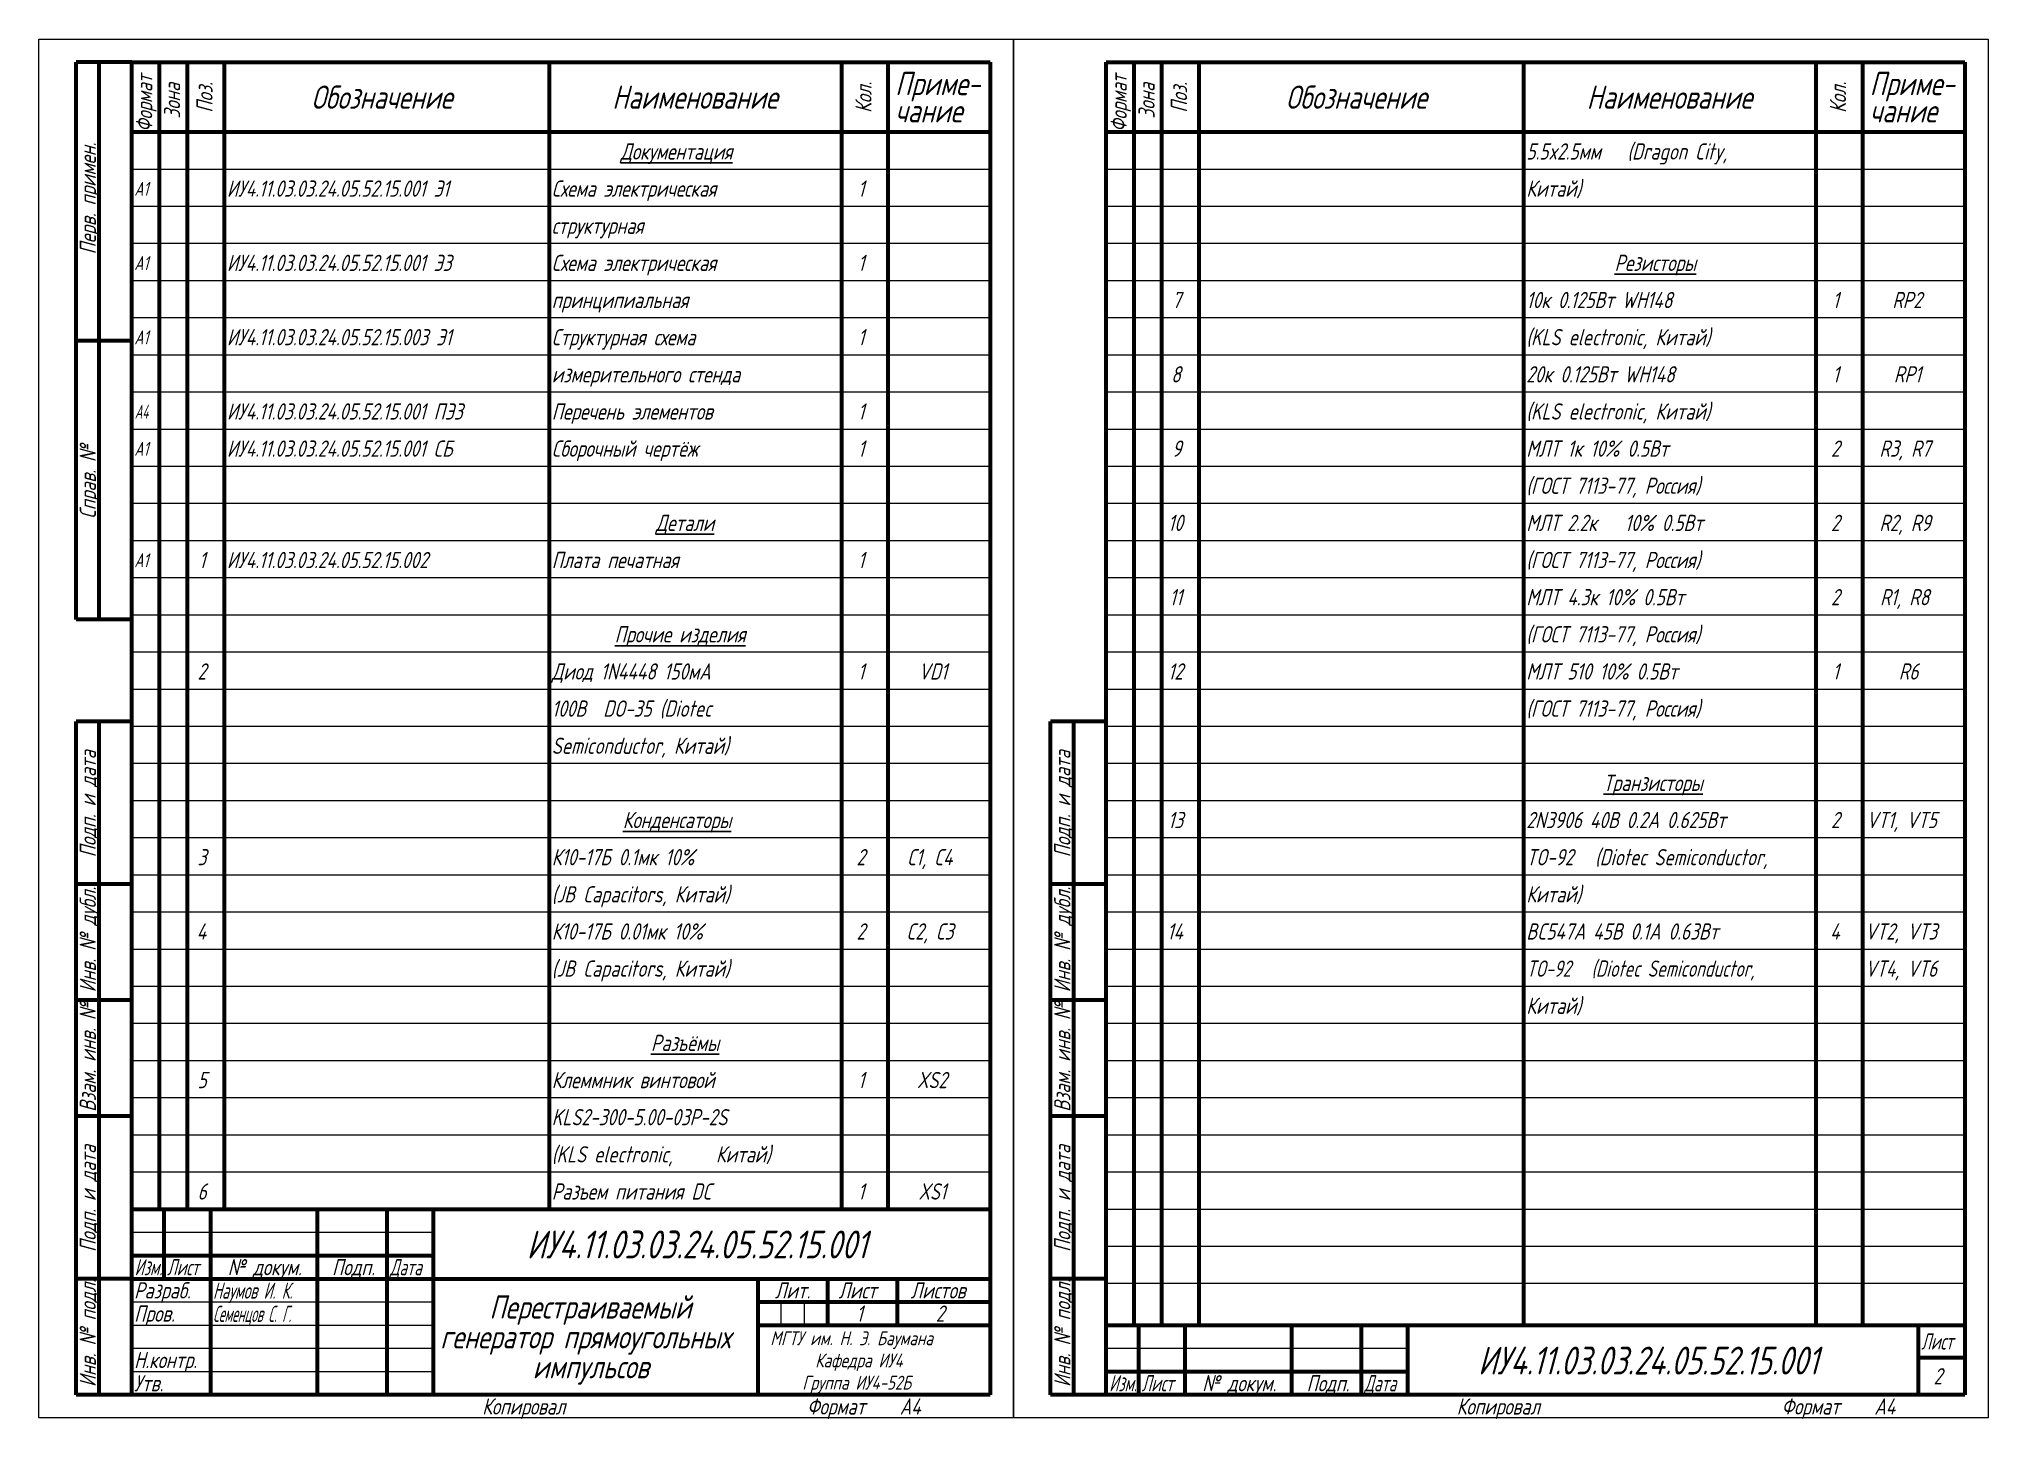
# Model space of a CAD drawing. Header units: millimetres. Extents: x 0 to 420, y 0 to 297.
import ezdxf

# ---------------------------------------------------------------- set-up
doc = ezdxf.new("R2010")
doc.units = ezdxf.units.MM
doc.linetypes.add('K5LT_BASIC', pattern=[0])
doc.linetypes.add('K5LT_THIN', pattern=[0])
doc.styles.add('KTEXTSTYLE', font='GOST_AU.SHX', dxfattribs={"width": 0.96, "height": 5})

# ---------------------------------------------------------------- blocks, each defined once
blk = doc.blocks.new('U0')
at = {"color": 7, "linetype": 'K5LT_THIN', "lineweight": 18, "true_color": 0xffffff}
for p, q in [((0, 0), (0, 297)), ((0, 297), (210, 297)), ((210, 297), (210, 0)), ((20, 269), (205, 269)), ((20, 261), (205, 261)), ((20, 253), (205, 253)), ((20, 245), (205, 245)), ((20, 237), (205, 237)), ((20, 229), (205, 229)), ((20, 221), (205, 221)), ((20, 213), (205, 213)), ((20, 205), (205, 205)), ((20, 197), (205, 197)), ((20, 189), (205, 189)), ((20, 181), (205, 181)), ((20, 173), (205, 173)), ((20, 165), (205, 165)), ((20, 157), (205, 157)), ((20, 149), (205, 149)), ((20, 141), (205, 141)), ((20, 133), (205, 133)), ((20, 125), (205, 125)), ((20, 117), (205, 117)), ((20, 109), (205, 109)), ((20, 101), (205, 101)), ((20, 93), (205, 93)), ((20, 85), (205, 85)), ((20, 77), (205, 77)), ((20, 69), (205, 69)), ((20, 61), (205, 61)), ((20, 53), (205, 53)), ((20, 40), (85, 40)), ((20, 25), (37, 25)), ((37, 25), (60, 25)), ((60, 25), (75, 25)), ((75, 25), (85, 25)), ((159.96, 20), (159.96, 25)), ((164.98, 20), (164.98, 25)), ((20, 20), (37, 20)), ((37, 20), (60, 20)), ((60, 20), (75, 20)), ((75, 20), (85, 20)), ((20, 15), (85, 15)), ((20, 10), (85, 10)), ((210, 0), (0, 0))]:
    blk.add_line(p, q, dxfattribs=at)
at = {"color": 143, "linetype": 'K5LT_BASIC', "lineweight": 60, "true_color": 0x33acca}
for p, q in [((8, 172), (8, 292)), ((20, 292), (8, 292)), ((13, 172), (13, 292)), ((20, 5), (20, 292)), ((20, 292), (205, 292)), ((26, 45), (26, 292)), ((32, 45), (32, 292)), ((40, 45), (40, 292)), ((110, 45), (110, 292)), ((173, 45), (173, 292)), ((183, 45), (183, 292)), ((205, 292), (205, 5)), ((20, 277), (205, 277)), ((20, 232), (8, 232)), ((20, 172), (8, 172)), ((8, 5), (8, 150)), ((20, 150), (8, 150)), ((13, 5), (13, 150)), ((20, 115), (8, 115)), ((20, 90), (8, 90)), ((20, 65), (8, 65)), ((20, 45), (205, 45)), ((20, 5), (20, 45)), ((27, 30), (27, 45)), ((37, 20), (37, 45)), ((60, 20), (60, 45)), ((75, 20), (75, 45)), ((85, 5), (85, 45)), ((20, 35), (27, 35)), ((27, 35), (37, 35)), ((37, 35), (60, 35)), ((60, 35), (75, 35)), ((75, 35), (85, 35)), ((20, 30), (8, 30)), ((20, 30), (27, 30)), ((27, 30), (37, 30)), ((37, 30), (60, 30)), ((60, 30), (75, 30)), ((75, 30), (85, 30)), ((85, 30), (205, 30)), ((155, 5), (155, 30)), ((170, 20), (170, 30)), ((185, 20), (185, 30)), ((155, 25), (170, 25)), ((170, 25), (205, 25)), ((37, 5), (37, 20)), ((60, 5), (60, 20)), ((75, 5), (75, 20)), ((155, 20), (159.96, 20)), ((159.96, 20), (164.98, 20)), ((164.98, 20), (170, 20)), ((170, 20), (185, 20)), ((185, 20), (205, 20)), ((20, 5), (8, 5)), ((205, 5), (20, 5))]:
    blk.add_line(p, q, dxfattribs=at)
at = {"color": 7, "char_height": 3.5, "attachment_point": 1, "rotation": 90, "style": 'KTEXTSTYLE'}
for s, insert in [('\\H3.5;\\W0.965;\\Q15;\\Q15;\\W0.946;Формат', (20.92, 277)), ('\\H3.5;\\W0.965;\\Q15;\\Q15;Зона', (26.92, 279.85)), ('\\H3.5;\\W0.965;\\Q15;\\Q15;Поз.', (33.92, 281.12)), ('\\H3.5;\\W0.965;\\Q15;\\Q15;Кол.', (175.92, 281.07)), ('\\H3.5;\\W0.965;\\Q15;\\Q15;Перв. примен.', (8.77, 250.61)), ('\\H3.5;\\W0.965;\\Q15;\\Q15;Справ. №', (8.77, 193.68)), ('\\H3.5;\\W0.965;\\Q15;\\Q15;Подп. и дата', (8.77, 120.75)), ('\\H3.5;\\W0.965;\\Q15;\\Q15;Инв. № дубл.', (8.77, 91.67)), ('\\H3.5;\\W0.965;\\Q15;\\Q15;Взам. инв. №', (8.77, 65.94)), ('\\H3.5;\\W0.965;\\Q15;\\Q15;Подп. и дата', (8.77, 35.75)), ('\\H3.5;\\W0.965;\\Q15;\\Q15;Инв. № подл.', (8.77, 6.67))]:
    blk.add_mtext(s, dxfattribs=dict(at, insert=insert))
at = {"color": 7, "attachment_point": 1, "style": 'KTEXTSTYLE'}
for s, insert, char_height in [('\\H3.5;\\W0.965;\\Q15;\\Q15;\\H5.00;Приме-', (184.5, 289.9), 5), ('\\H3.5;\\W0.965;\\Q15;\\Q15;\\H5.00;Обозначение', (58.68, 286.97), 5), ('\\H3.5;\\W0.965;\\Q15;\\Q15;\\H5.00;Наименование', (123.52, 286.97), 5), ('\\H3.5;\\W0.965;\\Q15;\\Q15;\\H5.00;чание', (184.5, 284.03), 5), ('\\H3.5;\\W0.965;\\Q15;\\L\\Q15;Документация', (125.31, 274.53), 3.5), ('\\H3.5;\\W0.965;\\Q15;\\Q15;\\W0.893;\\H3.00;А1', (20.54, 266.24), 3), ('\\H3.5;\\W0.965;\\Q15;\\Q15;ИУ4.11.03.03.24.05.52.15.001 Э1 ', (40.5, 266.53), 3.5), ('\\H3.5;\\W0.965;\\Q15;\\Q15;Схема электрическая', (110.5, 266.53), 3.5), ('\\H3.5;\\W0.965;\\Q15;\\Q15;1', (176.48, 266.53), 3.5), ('\\H3.5;\\W0.965;\\Q15;\\Q15;структурная', (110.5, 258.53), 3.5), ('\\H3.5;\\W0.965;\\Q15;\\Q15;\\W0.893;\\H3.00;А1', (20.54, 250.24), 3), ('\\H3.5;\\W0.965;\\Q15;\\Q15;ИУ4.11.03.03.24.05.52.15.001 Э3 ', (40.5, 250.53), 3.5), ('\\H3.5;\\W0.965;\\Q15;\\Q15;Схема электрическая', (110.5, 250.53), 3.5), ('\\H3.5;\\W0.965;\\Q15;\\Q15;1', (176.48, 250.53), 3.5), ('\\H3.5;\\W0.965;\\Q15;\\Q15;принципиальная', (110.5, 242.53), 3.5), ('\\H3.5;\\W0.965;\\Q15;\\Q15;\\W0.893;\\H3.00;А1', (20.54, 234.24), 3), ('\\H3.5;\\W0.965;\\Q15;\\Q15;ИУ4.11.03.03.24.05.52.15.003 Э1  ', (40.5, 234.53), 3.5), ('\\H3.5;\\W0.965;\\Q15;\\Q15;Структурная схема', (110.5, 234.53), 3.5), ('\\H3.5;\\W0.965;\\Q15;\\Q15;1', (176.48, 234.53), 3.5), ('\\H3.5;\\W0.965;\\Q15;\\Q15;измерительного стенда', (110.5, 226.53), 3.5), ('\\H3.5;\\W0.965;\\Q15;\\Q15;ИУ4.11.03.03.24.05.52.15.001 ПЭ3', (40.5, 218.53), 3.5), ('\\H3.5;\\W0.965;\\Q15;\\Q15;Перечень элементов', (110.5, 218.53), 3.5), ('\\H3.5;\\W0.965;\\Q15;\\Q15;1', (176.48, 218.53), 3.5), ('\\H3.5;\\W0.965;\\Q15;\\Q15;\\W0.733;\\H3.00;А4', (20.63, 218.24), 3), ('\\H3.5;\\W0.965;\\Q15;\\Q15;\\W0.893;\\H3.00;А1', (20.54, 210.24), 3), ('\\H3.5;\\W0.965;\\Q15;\\Q15;ИУ4.11.03.03.24.05.52.15.001 СБ  ', (40.5, 210.53), 3.5), ('\\H3.5;\\W0.965;\\Q15;\\Q15;Сборочный чертёж', (110.5, 210.53), 3.5), ('\\H3.5;\\W0.965;\\Q15;\\Q15;1', (176.48, 210.53), 3.5), ('\\H3.5;\\W0.965;\\Q15;\\L\\Q15;Детали', (132.9, 194.53), 3.5), ('\\H3.5;\\W0.965;\\Q15;\\Q15;\\W0.893;\\H3.00;А1', (20.54, 186.24), 3), ('\\H3.5;\\W0.965;\\Q15;\\Q15;1', (34.48, 186.53), 3.5), ('\\H3.5;\\W0.965;\\Q15;\\Q15;ИУ4.11.03.03.24.05.52.15.002', (40.5, 186.53), 3.5), ('\\H3.5;\\W0.965;\\Q15;\\Q15;Плата печатная', (110.5, 186.53), 3.5), ('\\H3.5;\\W0.965;\\Q15;\\Q15;1', (176.48, 186.53), 3.5), ('\\H3.5;\\W0.965;\\Q15;\\L\\Q15;Прочие изделия', (124.06, 170.53), 3.5), ('\\H3.5;\\W0.965;\\Q15;\\Q15;2', (34.16, 162.53), 3.5), ('\\H3.5;\\W0.965;\\Q15;\\Q15;Диод 1N4448 150мА', (110.5, 162.53), 3.5), ('\\H3.5;\\W0.965;\\Q15;\\Q15;1', (176.48, 162.53), 3.5), ('\\H3.5;\\W0.965;\\Q15;\\Q15;VD1', (189.52, 162.53), 3.5), ('\\H3.5;\\W0.965;\\Q15;\\Q15;100В', (110.5, 154.53), 3.5), ('\\H3.5;\\W0.965;\\Q15;\\Q15; DO-35 (Diotec', (119.85, 154.53), 3.5), ('\\H3.5;\\W0.965;\\Q15;\\Q15;Semiconductor, Китай)', (110.5, 146.53), 3.5), ('\\H3.5;\\W0.965;\\Q15;\\L\\Q15;Конденсаторы', (125.81, 130.53), 3.5), ('\\H3.5;\\W0.965;\\Q15;\\Q15;3', (34.16, 122.53), 3.5), ('\\H3.5;\\W0.965;\\Q15;\\Q15;К10-17Б 0.1мк 10%', (110.5, 122.53), 3.5), ('\\H3.5;\\W0.965;\\Q15;\\Q15;2', (176.16, 122.53), 3.5), ('\\H3.5;\\W0.965;\\Q15;\\Q15;С1, С4', (187.11, 122.53), 3.5), ('\\H3.5;\\W0.965;\\Q15;\\Q15;(JB Capacitors, Китай)', (110.5, 114.53), 3.5), ('\\H3.5;\\W0.965;\\Q15;\\Q15;4', (33.97, 106.53), 3.5), ('\\H3.5;\\W0.965;\\Q15;\\Q15;К10-17Б 0.01мк 10%', (110.5, 106.53), 3.5), ('\\H3.5;\\W0.965;\\Q15;\\Q15;2', (176.16, 106.53), 3.5), ('\\H3.5;\\W0.965;\\Q15;\\Q15;С2, С3', (186.97, 106.53), 3.5), ('\\H3.5;\\W0.965;\\Q15;\\Q15;(JB Capacitors, Китай)', (110.5, 98.53), 3.5), ('\\H3.5;\\W0.965;\\Q15;\\L\\Q15;Разъёмы', (131.88, 82.53), 3.5), ('\\H3.5;\\W0.965;\\Q15;\\Q15;5', (34.16, 74.53), 3.5), ('\\H3.5;\\W0.965;\\Q15;\\Q15;Клеммник винтовой', (110.5, 74.53), 3.5), ('\\H3.5;\\W0.965;\\Q15;\\Q15;1', (176.48, 74.53), 3.5), ('\\H3.5;\\W0.965;\\Q15;\\Q15;XS2', (189.2, 74.53), 3.5), ('\\H3.5;\\W0.965;\\Q15;\\Q15;KLS2-300-5.00-03P-2S', (110.5, 66.53), 3.5), ('\\H3.5;\\W0.965;\\Q15;\\Q15;(KLS electronic, ', (110.5, 58.53), 3.5), ('\\H3.5;\\W0.965;\\Q15;\\Q15;Китай)', (145.87, 58.53), 3.5), ('\\H3.5;\\W0.965;\\Q15;\\Q15;6', (34.16, 50.53), 3.5), ('\\H3.5;\\W0.965;\\Q15;\\Q15;Разъем питания DC ', (110.5, 50.53), 3.5), ('\\H3.5;\\W0.965;\\Q15;\\Q15;1', (176.48, 50.53), 3.5), ('\\H3.5;\\W0.965;\\Q15;\\Q15;XS1', (189.52, 50.53), 3.5), ('\\H3.5;\\W0.965;\\Q15;\\Q15;\\H6.00;ИУ4.11.03.03.24.05.52.15.001', (105.09, 40.36), 6), ('\\H3.5;\\W0.965;\\Q15;\\Q15;\\W0.797;Изм.', (20.61, 34.23), 3.5), ('\\H3.5;\\W0.965;\\Q15;\\Q15;\\W0.807;Лист', (27.6, 34.23), 3.5), ('\\H3.5;\\W0.965;\\Q15;\\Q15;№ докум.', (40.67, 34.23), 3.5), ('\\H3.5;\\W0.965;\\Q15;\\Q15;Подп.', (63.15, 34.23), 3.5), ('\\H3.5;\\W0.965;\\Q15;\\Q15;\\W0.807;Дата', (75.6, 34.23), 3.5), ('\\H3.5;\\W0.965;\\Q15;\\Q15;Разраб.', (20.5, 29.23), 3.5), ('\\H3.5;\\W0.965;\\Q15;\\Q15;\\W0.769;Наумов И. К.', (37.5, 29.18), 3.5), ('\\H3.5;\\W0.965;\\Q15;\\Q15;\\H5.00;Перестраиваемый', (97.06, 26.4), 5), ('\\H3.5;\\W0.965;\\Q15;\\Q15;Лит.', (158.56, 29.23), 3.5), ('\\H3.5;\\W0.965;\\Q15;\\Q15;Лист', (172.28, 29.23), 3.5), ('\\H3.5;\\W0.965;\\Q15;\\Q15;Листов', (187.83, 29.23), 3.5), ('\\H3.5;\\W0.965;\\Q15;\\Q15;Пров.', (20.5, 24.23), 3.5), ('\\H3.5;\\W0.965;\\Q15;\\Q15;\\W0.659;Семенцов С. Г.', (37.5, 24.18), 3.5), ('\\H3.5;\\W0.965;\\Q15;\\Q15;1', (176.12, 24.23), 3.5), ('\\H3.5;\\W0.965;\\Q15;\\Q15;2', (193.25, 24.23), 3.5), ('\\H3.5;\\W0.965;\\Q15;\\Q15;\\H5.00;генератор прямоугольных', (86.48, 19.97), 5), ('\\H3.5;\\W0.965;\\Q15;\\Q15;\\H3.00;МГТУ им. Н. Э. Баумана', (157.59, 18.67), 3), ('\\H3.5;\\W0.965;\\Q15;\\Q15;Н.контр.', (20.5, 14.23), 3.5), ('\\H3.5;\\W0.965;\\Q15;\\Q15;\\H3.00;Кафедра ИУ4', (167.27, 13.89), 3), ('\\H3.5;\\W0.965;\\Q15;\\Q15;Утв.', (20.5, 9.23), 3.5), ('\\H3.5;\\W0.965;\\Q15;\\Q15;\\H5.00;импульсов', (106.39, 13.53), 5), ('\\H3.5;\\W0.965;\\Q15;\\Q15;\\H3.00;Группа ИУ4-52Б', (164.49, 9.1), 3), ('\\H3.5;\\W0.965;\\Q15;\\Q15;Копировал', (95.5, 4.23), 3.5), ('\\H3.5;\\W0.965;\\Q15;\\Q15;Формат', (165.5, 4.23), 3.5), ('\\H3.5;\\W0.965;\\Q15;\\Q15;A4', (185.5, 4.23), 3.5)]:
    blk.add_mtext(s, dxfattribs=dict(at, insert=insert, char_height=char_height))
blk = doc.blocks.new('U1')
at = {"color": 7, "linetype": 'K5LT_THIN', "lineweight": 18, "true_color": 0xffffff}
for p, q in [((210, 0), (210, 297)), ((210, 297), (420, 297)), ((420, 297), (420, 0)), ((230, 269), (415, 269)), ((230, 261), (415, 261)), ((230, 253), (415, 253)), ((230, 245), (415, 245)), ((230, 237), (415, 237)), ((230, 229), (415, 229)), ((230, 221), (415, 221)), ((230, 213), (415, 213)), ((230, 205), (415, 205)), ((230, 197), (415, 197)), ((230, 189), (415, 189)), ((230, 181), (415, 181)), ((230, 173), (415, 173)), ((230, 165), (415, 165)), ((230, 157), (415, 157)), ((230, 149), (415, 149)), ((230, 141), (415, 141)), ((230, 133), (415, 133)), ((230, 125), (415, 125)), ((230, 117), (415, 117)), ((230, 109), (415, 109)), ((230, 101), (415, 101)), ((230, 93), (415, 93)), ((230, 85), (415, 85)), ((230, 77), (415, 77)), ((230, 69), (415, 69)), ((230, 61), (415, 61)), ((230, 53), (415, 53)), ((230, 45), (415, 45)), ((230, 37), (415, 37)), ((230, 29), (415, 29)), ((230, 15), (295, 15)), ((420, 0), (210, 0))]:
    blk.add_line(p, q, dxfattribs=at)
at = {"color": 143, "linetype": 'K5LT_BASIC', "lineweight": 60, "true_color": 0x33acca}
for p, q in [((230, 5), (230, 292)), ((230, 292), (415, 292)), ((236, 20), (236, 292)), ((242, 20), (242, 292)), ((250, 20), (250, 292)), ((320, 20), (320, 292)), ((383, 20), (383, 292)), ((393, 20), (393, 292)), ((415, 292), (415, 5)), ((230, 277), (415, 277)), ((218, 5), (218, 150)), ((230, 150), (218, 150)), ((223, 5), (223, 150)), ((230, 115), (218, 115)), ((230, 90), (218, 90)), ((230, 65), (218, 65)), ((230, 30), (218, 30)), ((230, 20), (415, 20)), ((230, 5), (230, 20)), ((237, 5), (237, 20)), ((247, 5), (247, 20)), ((270, 5), (270, 20)), ((285, 5), (285, 20)), ((295, 5), (295, 20)), ((405, 5), (405, 20)), ((405, 13), (415, 13)), ((230, 10), (237, 10)), ((237, 10), (247, 10)), ((247, 10), (270, 10)), ((270, 10), (285, 10)), ((285, 10), (295, 10)), ((230, 5), (218, 5)), ((415, 5), (230, 5))]:
    blk.add_line(p, q, dxfattribs=at)
at = {"color": 7, "char_height": 3.5, "attachment_point": 1, "rotation": 90, "style": 'KTEXTSTYLE'}
for s, insert in [('\\H3.5;\\W0.965;\\Q15;\\Q15;\\W0.947;Формат', (230.92, 277)), ('\\H3.5;\\W0.965;\\Q15;\\Q15;Зона', (236.92, 279.85)), ('\\H3.5;\\W0.965;\\Q15;\\Q15;Поз.', (243.92, 281.12)), ('\\H3.5;\\W0.965;\\Q15;\\Q15;Кол.', (385.92, 281.07)), ('\\H3.5;\\W0.965;\\Q15;\\Q15;Подп. и дата', (218.77, 120.75)), ('\\H3.5;\\W0.965;\\Q15;\\Q15;Инв. № дубл.', (218.77, 91.67)), ('\\H3.5;\\W0.965;\\Q15;\\Q15;Взам. инв. №', (218.77, 65.94)), ('\\H3.5;\\W0.965;\\Q15;\\Q15;Подп. и дата', (218.77, 35.75)), ('\\H3.5;\\W0.965;\\Q15;\\Q15;Инв. № подл.', (218.77, 6.67))]:
    blk.add_mtext(s, dxfattribs=dict(at, insert=insert))
at = {"color": 7, "attachment_point": 1, "style": 'KTEXTSTYLE'}
for s, insert, char_height in [('\\H3.5;\\W0.965;\\Q15;\\Q15;\\H5.00;Приме-', (394.5, 289.9), 5), ('\\H3.5;\\W0.965;\\Q15;\\Q15;\\H5.00;Обозначение', (268.68, 286.97), 5), ('\\H3.5;\\W0.965;\\Q15;\\Q15;\\H5.00;Наименование', (333.52, 286.97), 5), ('\\H3.5;\\W0.965;\\Q15;\\Q15;\\H5.00;чание', (394.5, 284.03), 5), ('\\H3.5;\\W0.965;\\Q15;\\Q15;5.5x2.5мм ', (320.5, 274.53), 3.5), ('\\H3.5;\\W0.965;\\Q15;\\Q15;(Dragon City, ', (342.26, 274.53), 3.5), ('\\H3.5;\\W0.965;\\Q15;\\Q15;Китай)', (320.5, 266.53), 3.5), ('\\H3.5;\\W0.965;\\Q15;\\L\\Q15;Резисторы', (339.52, 250.53), 3.5), ('\\H3.5;\\W0.965;\\Q15;\\Q15;7', (244.16, 242.53), 3.5), ('\\H3.5;\\W0.965;\\Q15;\\Q15;10к 0.125Вт WH148', (320.5, 242.53), 3.5), ('\\H3.5;\\W0.965;\\Q15;\\Q15;1', (386.48, 242.53), 3.5), ('\\H3.5;\\W0.965;\\Q15;\\Q15;RP2', (399.38, 242.53), 3.5), ('\\H3.5;\\W0.965;\\Q15;\\Q15;(KLS electronic, Китай)', (320.5, 234.53), 3.5), ('\\H3.5;\\W0.965;\\Q15;\\Q15;8', (243.97, 226.53), 3.5), ('\\H3.5;\\W0.965;\\Q15;\\Q15;20к 0.125Вт WH148', (320.5, 226.53), 3.5), ('\\H3.5;\\W0.965;\\Q15;\\Q15;1', (386.48, 226.53), 3.5), ('\\H3.5;\\W0.965;\\Q15;\\Q15;RP1', (399.71, 226.53), 3.5), ('\\H3.5;\\W0.965;\\Q15;\\Q15;(KLS electronic, Китай)', (320.5, 218.53), 3.5), ('\\H3.5;\\W0.965;\\Q15;\\Q15;9', (244.16, 210.53), 3.5), ('\\H3.5;\\W0.965;\\Q15;\\Q15;МЛТ 1к 10% 0.5Вт', (320.5, 210.53), 3.5), ('\\H3.5;\\W0.965;\\Q15;\\Q15;2', (386.16, 210.53), 3.5), ('\\H3.5;\\W0.965;\\Q15;\\Q15;R3, R7', (396.6, 210.53), 3.5), ('\\H3.5;\\W0.965;\\Q15;\\Q15;(ГОСТ 7113-77, Россия)', (320.5, 202.53), 3.5), ('\\H3.5;\\W0.965;\\Q15;\\Q15;10', (243.28, 194.53), 3.5), ('\\H3.5;\\W0.965;\\Q15;\\Q15;МЛТ 2.2к ', (320.5, 194.53), 3.5), ('\\H3.5;\\W0.965;\\Q15;\\Q15;10% 0.5Вт', (341.71, 194.53), 3.5), ('\\H3.5;\\W0.965;\\Q15;\\Q15;2', (386.16, 194.53), 3.5), ('\\H3.5;\\W0.965;\\Q15;\\Q15;R2, R9', (396.6, 194.53), 3.5), ('\\H3.5;\\W0.965;\\Q15;\\Q15;(ГОСТ 7113-77, Россия)', (320.5, 186.53), 3.5), ('\\H3.5;\\W0.965;\\Q15;\\Q15;11', (243.6, 178.53), 3.5), ('\\H3.5;\\W0.965;\\Q15;\\Q15;МЛТ 4.3к 10% 0.5Вт', (320.5, 178.53), 3.5), ('\\H3.5;\\W0.965;\\Q15;\\Q15;2', (386.16, 178.53), 3.5), ('\\H3.5;\\W0.965;\\Q15;\\Q15;R1, R8', (396.74, 178.53), 3.5), ('\\H3.5;\\W0.965;\\Q15;\\Q15;(ГОСТ 7113-77, Россия)', (320.5, 170.53), 3.5), ('\\H3.5;\\W0.965;\\Q15;\\Q15;12', (243.28, 162.53), 3.5), ('\\H3.5;\\W0.965;\\Q15;\\Q15;МЛТ 510 10% 0.5Вт', (320.5, 162.53), 3.5), ('\\H3.5;\\W0.965;\\Q15;\\Q15;1', (386.48, 162.53), 3.5), ('\\H3.5;\\W0.965;\\Q15;\\Q15;R6', (400.77, 162.53), 3.5), ('\\H3.5;\\W0.965;\\Q15;\\Q15;(ГОСТ 7113-77, Россия)', (320.5, 154.53), 3.5), ('\\H3.5;\\W0.965;\\Q15;\\L\\Q15;Транзисторы', (337.11, 138.53), 3.5), ('\\H3.5;\\W0.965;\\Q15;\\Q15;13', (243.28, 130.53), 3.5), ('\\H3.5;\\W0.965;\\Q15;\\Q15;2N3906 40В 0.2А 0.625Вт', (320.5, 130.53), 3.5), ('\\H3.5;\\W0.965;\\Q15;\\Q15;2', (386.16, 130.53), 3.5), ('\\H3.5;\\W0.965;\\Q15;\\Q15;VT1, VT5', (393.78, 130.53), 3.5), ('\\H3.5;\\W0.965;\\Q15;\\Q15;\\W0.958;TO-92 ', (320.5, 122.53), 3.5), ('\\H3.5;\\W0.965;\\Q15;\\Q15;\\W0.958;(Diotec Semiconductor,', (335.31, 122.53), 3.5), ('\\H3.5;\\W0.965;\\Q15;\\Q15;Китай)', (320.5, 114.53), 3.5), ('\\H3.5;\\W0.965;\\Q15;\\Q15;14', (243.09, 106.53), 3.5), ('\\H3.5;\\W0.965;\\Q15;\\Q15;BC547A 45В 0.1А 0.63Вт', (320.5, 106.53), 3.5), ('\\H3.5;\\W0.965;\\Q15;\\Q15;4', (385.97, 106.53), 3.5), ('\\H3.5;\\W0.965;\\Q15;\\Q15;\\W0.960;VT2, VT3', (393.5, 106.53), 3.5), ('\\H3.5;\\W0.965;\\Q15;\\Q15;\\W0.906;TO-92 ', (320.5, 98.53), 3.5), ('\\H3.5;\\W0.965;\\Q15;\\Q15;\\W0.906;(Diotec Semiconductor, ', (334.53, 98.53), 3.5), ('\\H3.5;\\W0.965;\\Q15;\\Q15;\\W0.942;VT4, VT6', (393.52, 98.53), 3.5), ('\\H3.5;\\W0.965;\\Q15;\\Q15;Китай)', (320.5, 90.53), 3.5), ('\\H3.5;\\W0.965;\\Q15;\\Q15;\\W0.807;Лист', (405.6, 18.23), 3.5), ('\\H3.5;\\W0.965;\\Q15;\\Q15;\\H6.00;ИУ4.11.03.03.24.05.52.15.001', (310.09, 15.36), 6), ('\\H3.5;\\W0.965;\\Q15;\\Q15;\\W0.797;Изм.', (230.61, 9.23), 3.5), ('\\H3.5;\\W0.965;\\Q15;\\Q15;\\W0.807;Лист', (237.6, 9.23), 3.5), ('\\H3.5;\\W0.965;\\Q15;\\Q15;№ докум.', (250.67, 9.23), 3.5), ('\\H3.5;\\W0.965;\\Q15;\\Q15;Подп.', (273.15, 9.23), 3.5), ('\\H3.5;\\W0.965;\\Q15;\\Q15;\\W0.807;Дата', (285.6, 9.23), 3.5), ('\\H3.5;\\W0.965;\\Q15;\\Q15;2', (408.25, 10.73), 3.5), ('\\H3.5;\\W0.965;\\Q15;\\Q15;Копировал', (305.5, 4.23), 3.5), ('\\H3.5;\\W0.965;\\Q15;\\Q15;Формат', (375.5, 4.23), 3.5), ('\\H3.5;\\W0.965;\\Q15;\\Q15;A4', (395.5, 4.23), 3.5)]:
    blk.add_mtext(s, dxfattribs=dict(at, insert=insert, char_height=char_height))

msp = doc.modelspace()

# ---------------------------------------------------------------- block references
for name in ['U0', 'U1']:
    msp.add_blockref(name, (0, 0))

doc.saveas('drawing.dxf')
